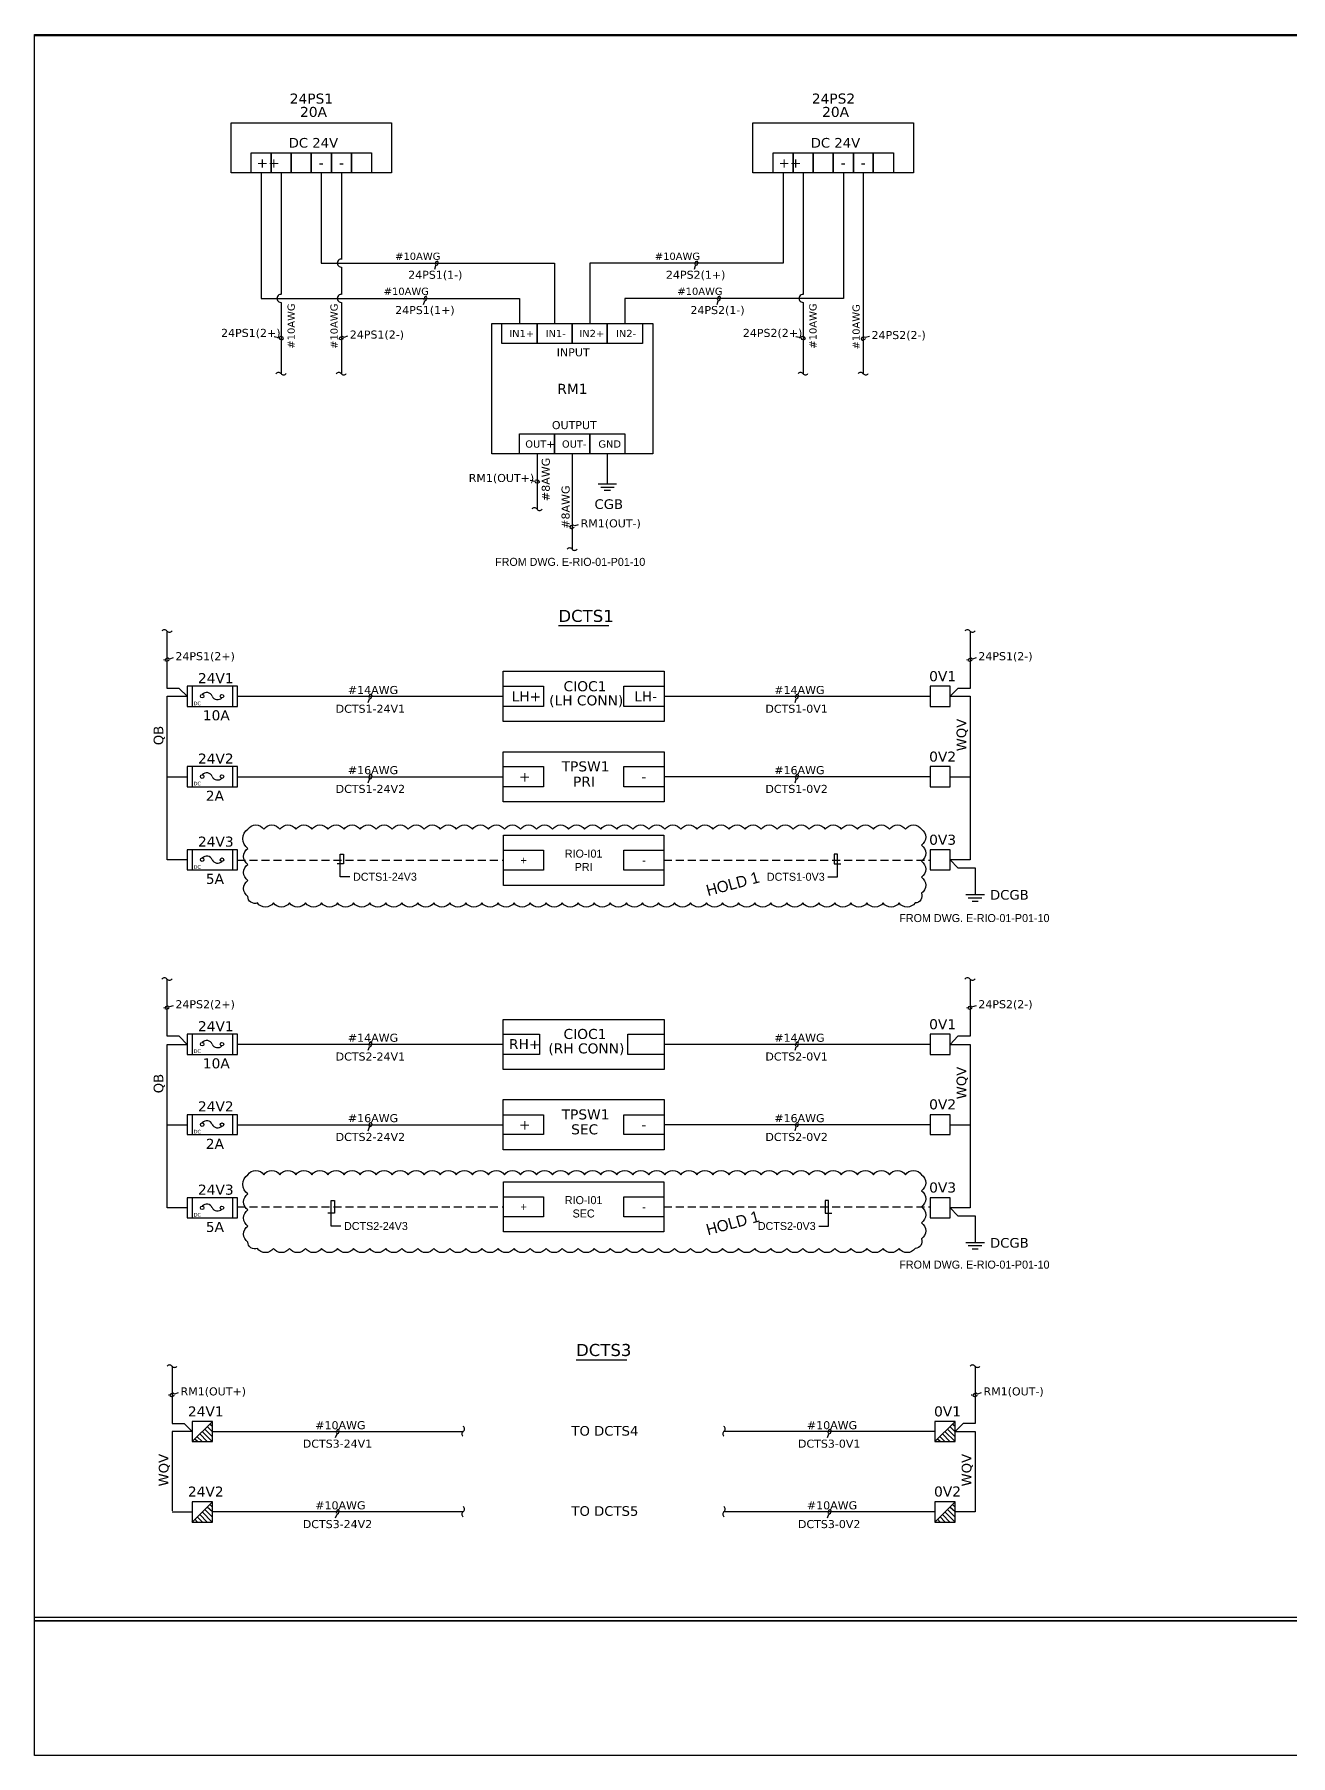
# Model space of a CAD drawing. Extents: x 7512 to 8356, y 0 to 536.
# Drawn here: x 7512 to 7904, y 0 to 536 of the extents above; entities that cross this region are included whole.
import ezdxf
from ezdxf.enums import TextEntityAlignment as Align

# ---------------------------------------------------------------- set-up
doc = ezdxf.new("R2010")
doc.units = 0
doc.header["$LTSCALE"] = 10
doc.header["$MEASUREMENT"] = 0
doc.linetypes.add('G02-1-PRDXXXX-E-MRIO-01-P01-01$0$HIDDEN', pattern=[0.375, 0.25, -0.125])
for name, color, linetype in [('G02-1-PRDXXXX-E-MRIO-01-P01-01$0$ANNOTATION', 7, 'Continuous'), ('G02-1-PRDXXXX-E-MRIO-01-P01-01$0$FWIRE-1', 1, 'G02-1-PRDXXXX-E-MRIO-01-P01-01$0$HIDDEN'), ('G02-1-PRDXXXX-E-MRIO-01-P01-01$0$HOLD', 1, 'Continuous'), ('G02-1-PRDXXXX-E-MRIO-01-P01-01$0$SYMBOL-1', 1, 'Continuous'), ('G02-1-PRDXXXX-E-MRIO-01-P01-01$0$TEXT-2', 2, 'Continuous'), ('G02-1-PRDXXXX-E-MRIO-01-P01-01$0$TITLE', 7, 'Continuous')]:
    doc.layers.add(name, color=color, linetype=linetype)
doc.layers.add('G02-1-PRDXXXX-E-MRIO-01-P01-01$0$View', color=251, linetype='Continuous', plot=False)
doc.styles.add('G02-1-PRDXXXX-E-MRIO-01-P01-01$0$PDF Verdana', font='verdana.ttf')
doc.styles.add('G02-1-PRDXXXX-E-MRIO-01-P01-01$0$Scovan Elec', font='')
doc.styles.get('G02-1-PRDXXXX-E-MRIO-01-P01-01$0$Scovan Elec').set_extended_font_data('Franklin Gothic Medium Cond')

# ---------------------------------------------------------------- blocks, each defined once
blk = doc.blocks.new('G02-1-PRDXXXX-E-MRIO-01-P01-01$0$DV-54809-ZX-510-00')
at = {"layer": 'G02-1-PRDXXXX-E-MRIO-01-P01-01$0$ANNOTATION', "lineweight": 25}
for points in [[(61.3, 508.85), (111.34, 508.85), (111.34, 493.19), (61.3, 493.19)], [(223.96, 508.85), (274, 508.85), (274, 493.19), (223.96, 493.19)], [(67.57, 499.45), (73.75, 499.45), (73.75, 493.19), (67.57, 493.19)], [(73.75, 499.45), (80.01, 499.45), (80.01, 493.19), (73.75, 493.19)], [(80.01, 499.45), (86.28, 499.45), (86.28, 493.19), (80.01, 493.19)], [(86.28, 499.45), (92.55, 499.45), (92.55, 493.19), (86.28, 493.19)], [(92.55, 499.45), (98.81, 499.45), (98.81, 493.19), (92.55, 493.19)], [(98.81, 499.45), (105.08, 499.45), (105.08, 493.19), (98.81, 493.19)], [(230.22, 499.45), (236.49, 499.45), (236.49, 493.19), (230.22, 493.19)], [(236.49, 499.45), (242.75, 499.45), (242.75, 493.19), (236.49, 493.19)], [(242.75, 499.45), (249.02, 499.45), (249.02, 493.19), (242.75, 493.19)], [(249.02, 499.45), (255.29, 499.45), (255.29, 493.19), (249.02, 493.19)], [(255.29, 499.45), (261.47, 499.45), (261.47, 493.19), (255.29, 493.19)], [(261.47, 499.45), (267.73, 499.45), (267.73, 493.19), (261.47, 493.19)], [(142.59, 446.28), (192.71, 446.28), (192.71, 405.64), (142.59, 405.64)], [(145.72, 446.28), (156.73, 446.28), (156.73, 440.01), (145.72, 440.01)], [(156.73, 446.28), (167.65, 446.28), (167.65, 440.01), (156.73, 440.01)], [(167.65, 446.28), (178.57, 446.28), (178.57, 440.01), (167.65, 440.01)], [(178.57, 446.28), (189.58, 446.28), (189.58, 440.01), (178.57, 440.01)], [(151.22, 411.9), (162.15, 411.9), (162.15, 405.64), (151.22, 405.64)], [(162.15, 411.9), (173.15, 411.9), (173.15, 405.64), (162.15, 405.64)], [(173.15, 411.9), (184.08, 411.9), (184.08, 405.64), (173.15, 405.64)], [(47.59, 333.24), (47.59, 326.98), (63.25, 326.98), (63.25, 333.24)], [(146.14, 337.9), (196.27, 337.9), (196.27, 322.23), (146.14, 322.23)], [(146.14, 333.24), (158.68, 333.24), (158.68, 326.98), (146.14, 326.98)], [(183.74, 333.24), (196.27, 333.24), (196.27, 326.98), (183.74, 326.98)], [(279.16, 333.24), (279.16, 326.98), (285.43, 326.98), (285.43, 333.24)], [(146.14, 312.84), (196.27, 312.84), (196.27, 297.26), (146.14, 297.26)], [(47.59, 308.18), (47.59, 301.91), (63.25, 301.91), (63.25, 308.18)], [(146.14, 308.18), (158.68, 308.18), (158.68, 301.91), (146.14, 301.91)], [(183.74, 308.18), (196.27, 308.18), (196.27, 301.91), (183.74, 301.91)], [(279.16, 308.18), (279.16, 301.91), (285.43, 301.91), (285.43, 308.18)], [(47.59, 282.27), (47.59, 276), (63.25, 276), (63.25, 282.27)], [(279.16, 282.27), (279.16, 276), (285.43, 276), (285.43, 282.27)], [(146.14, 229.43), (196.27, 229.43), (196.27, 213.85), (146.14, 213.85)], [(47.59, 224.78), (47.59, 218.51), (63.25, 218.51), (63.25, 224.78)], [(146.14, 224.78), (157.4, 224.78), (157.4, 218.51), (146.14, 218.51)], [(185.01, 224.78), (196.27, 224.78), (196.27, 218.51), (185.01, 218.51)], [(279.16, 224.78), (279.16, 218.51), (285.43, 218.51), (285.43, 224.78)], [(146.14, 204.46), (196.27, 204.46), (196.27, 188.79), (146.14, 188.79)], [(47.59, 199.71), (47.59, 193.53), (63.25, 193.53), (63.25, 199.71)], [(146.14, 199.71), (158.68, 199.71), (158.68, 193.53), (146.14, 193.53)], [(183.74, 199.71), (196.27, 199.71), (196.27, 193.53), (183.74, 193.53)], [(279.16, 199.71), (279.16, 193.53), (285.43, 193.53), (285.43, 199.71)], [(47.59, 173.81), (47.59, 167.54), (63.25, 167.54), (63.25, 173.81)], [(279.16, 173.81), (279.16, 167.54), (285.43, 167.54), (285.43, 173.81)], [(49.19, 104.12), (49.19, 97.85), (55.46, 97.85), (55.46, 104.12)], [(280.69, 104.12), (280.69, 97.85), (286.95, 97.85), (286.95, 104.12)], [(49.19, 79.06), (49.19, 72.79), (55.46, 72.79), (55.46, 79.06)], [(280.69, 79.06), (280.69, 72.79), (286.95, 72.79), (286.95, 79.06)]]:
    blk.add_lwpolyline(points, close=True, dxfattribs=at)
for points in [[(70.7, 493.19), (70.7, 454.07), (151.22, 454.07), (151.22, 446.28)], [(76.88, 493.19), (76.88, 455.34)], [(89.41, 493.19), (89.41, 465.08), (161.38, 465.08), (162.15, 465.08), (162.15, 446.28)], [(95.68, 493.19), (95.68, 466.26)], [(233.36, 493.19), (233.36, 465.08), (173.15, 465.08), (173.15, 446.28)], [(252.15, 493.19), (252.15, 454.07), (184.08, 454.07), (184.08, 446.28)], [(239.62, 493.19), (239.62, 455.34)], [(258.33, 493.19), (258.33, 430.61)], [(95.68, 463.81), (95.68, 455.34)], [(124.81, 463.21), (125.14, 464.31), (125.65, 464.57), (125.91, 465.33), (125.65, 465.75), (125.14, 465.5), (124.89, 464.82), (125.06, 464.57)], [(205.75, 463.21), (206.09, 464.31), (206.6, 464.57), (206.85, 465.33), (206.6, 465.75), (206.09, 465.5), (205.84, 464.82), (206.01, 464.57)], [(76.88, 452.88), (76.88, 430.61)], [(95.68, 452.88), (95.68, 430.61)], [(121.25, 452.21), (121.67, 453.39), (122.1, 453.65), (122.35, 454.32), (122.1, 454.83), (121.67, 454.58), (121.42, 453.81), (121.5, 453.65)], [(212.78, 452.21), (213.12, 453.39), (213.63, 453.65), (213.88, 454.32), (213.63, 454.83), (213.12, 454.58), (212.86, 453.81), (213.03, 453.65)], [(239.62, 452.88), (239.62, 430.61)], [(74.68, 442.21), (76.12, 441.88), (76.46, 441.45), (77.22, 441.28), (77.64, 441.62), (77.39, 442.05), (76.63, 442.21), (76.37, 442.05)], [(97.54, 442.38), (96.44, 441.96), (95.93, 442.21), (95.17, 441.96), (94.92, 441.54), (95.43, 441.28), (96.19, 441.54), (96.27, 441.71)], [(237.34, 442.21), (238.86, 441.88), (239.11, 441.45), (239.88, 441.28), (240.38, 441.62), (240.04, 442.05), (239.28, 442.21), (239.03, 442.05)], [(260.28, 442.21), (259.1, 441.88), (258.59, 442.05), (257.91, 441.88), (257.66, 441.37), (258.16, 441.11), (258.84, 441.37), (259.01, 441.62)], [(156.73, 405.64), (156.73, 388.36)], [(167.65, 405.64), (167.65, 375.92)], [(178.57, 405.64), (178.57, 396.24)], [(154.53, 397.51), (155.97, 397.17), (156.22, 396.75), (156.98, 396.58), (157.49, 396.83), (157.15, 397.34), (156.39, 397.51), (156.13, 397.34)], [(181.45, 396.24), (175.69, 396.24)], [(180.69, 395.22), (176.54, 395.22)], [(179.59, 394.21), (177.64, 394.21)], [(169.51, 383.54), (168.41, 383.2), (167.9, 383.45), (167.14, 383.2), (166.89, 382.69), (167.4, 382.44), (168.16, 382.69), (168.24, 382.94)], [(47.59, 279.14), (41.4, 279.14), (41.4, 330.11), (47.59, 330.11), (45.13, 332.56), (41.4, 332.56), (41.4, 350.43)], [(163.33, 352.12), (179.08, 352.12)], [(291.69, 350.43), (291.69, 332.56), (287.88, 332.56), (285.43, 330.11), (291.69, 330.11), (291.69, 279.14), (285.43, 279.14), (287.88, 276.6), (293.22, 276.6), (293.22, 268.21)], [(43.27, 342.13), (42.08, 341.71), (41.57, 341.96), (40.9, 341.71), (40.64, 341.29), (41.15, 341.03), (41.83, 341.29), (42, 341.46)], [(293.56, 342.13), (292.37, 341.71), (291.86, 341.96), (291.19, 341.71), (290.93, 341.29), (291.44, 341.03), (292.12, 341.29), (292.29, 341.46)], [(49.19, 333.24), (49.19, 326.98)], [(61.73, 333.24), (61.73, 326.98)], [(63.25, 330.11), (146.14, 330.11)], [(104.06, 328.16), (104.49, 329.35), (104.99, 329.6), (105.25, 330.28), (104.99, 330.79), (104.49, 330.53), (104.23, 329.86), (104.32, 329.6)], [(196.27, 330.11), (279.16, 330.11)], [(237.08, 328.16), (237.42, 329.35), (237.93, 329.6), (238.18, 330.28), (237.93, 330.79), (237.42, 330.53), (237.17, 329.86), (237.34, 329.6)], [(49.19, 308.18), (49.19, 301.91)], [(61.73, 308.18), (61.73, 301.91)], [(104.06, 303.18), (104.49, 304.28), (104.99, 304.54), (105.25, 305.3), (104.99, 305.81), (104.49, 305.55), (104.23, 304.79), (104.32, 304.54)], [(237.08, 303.18), (237.42, 304.28), (237.93, 304.54), (238.18, 305.3), (237.93, 305.81), (237.42, 305.55), (237.17, 304.79), (237.34, 304.54)], [(41.4, 305.05), (47.59, 305.05)], [(63.25, 305.05), (146.14, 305.05)], [(279.16, 305.05), (196.27, 305.05)], [(285.43, 305.05), (291.69, 305.05)], [(49.19, 282.27), (49.19, 276)], [(61.73, 282.27), (61.73, 276)], [(296.1, 268.21), (290.34, 268.21)], [(295.34, 267.2), (291.1, 267.2)], [(294.15, 266.18), (292.29, 266.18)], [(47.59, 170.67), (41.4, 170.67), (41.4, 221.64), (47.59, 221.64), (45.13, 224.18), (41.4, 224.18), (41.4, 241.97)], [(291.69, 241.97), (291.69, 224.18), (287.88, 224.18), (285.43, 221.64), (291.69, 221.64), (291.69, 170.67), (285.43, 170.67), (287.88, 168.22), (293.22, 168.22), (293.22, 159.75)], [(43.27, 233.67), (42.08, 233.33), (41.57, 233.58), (40.9, 233.33), (40.64, 232.82), (41.15, 232.57), (41.83, 232.82), (42, 233.08)], [(293.56, 233.67), (292.37, 233.33), (291.86, 233.58), (291.19, 233.33), (290.93, 232.82), (291.44, 232.57), (292.12, 232.82), (292.29, 233.08)], [(49.19, 224.78), (49.19, 218.51)], [(61.73, 224.78), (61.73, 218.51)], [(146.14, 221.64), (63.25, 221.64)], [(104.06, 219.78), (104.49, 220.88), (104.99, 221.14), (105.25, 221.9), (104.99, 222.41), (104.49, 222.15), (104.23, 221.39), (104.32, 221.14)], [(279.16, 221.64), (196.27, 221.64)], [(237.08, 219.78), (237.42, 220.88), (237.93, 221.14), (238.18, 221.9), (237.93, 222.41), (237.42, 222.15), (237.17, 221.39), (237.34, 221.14)], [(49.19, 199.71), (49.19, 193.53)], [(61.73, 199.71), (61.73, 193.53)], [(41.4, 196.58), (47.59, 196.58)], [(63.25, 196.58), (146.14, 196.58)], [(104.06, 194.72), (104.49, 195.9), (104.99, 196.16), (105.25, 196.84), (104.99, 197.34), (104.49, 197.09), (104.23, 196.41), (104.32, 196.16)], [(279.16, 196.58), (196.27, 196.58)], [(237.08, 194.72), (237.42, 195.9), (237.93, 196.16), (238.18, 196.84), (237.93, 197.34), (237.42, 197.09), (237.17, 196.41), (237.34, 196.16)], [(285.43, 196.58), (291.69, 196.58)], [(49.19, 173.81), (49.19, 167.54)], [(61.73, 173.81), (61.73, 167.54)], [(296.1, 159.75), (290.34, 159.75)], [(295.34, 158.82), (291.1, 158.82)], [(294.15, 157.8), (292.29, 157.8)], [(42.93, 121.31), (42.93, 103.53), (46.65, 103.53), (49.19, 100.99), (42.93, 100.99), (42.93, 76.26)], [(168.84, 123.34), (184.67, 123.34)], [(293.22, 121.31), (293.22, 103.53), (289.49, 103.53), (286.95, 100.99), (293.22, 100.99), (293.22, 75.92), (286.95, 75.92), (285.34, 77.45)], [(44.79, 113.01), (43.69, 112.67), (43.18, 112.93), (42.42, 112.67), (42.17, 112.16), (42.67, 111.91), (43.44, 112.16), (43.52, 112.42)], [(295.08, 113.01), (293.98, 112.67), (293.47, 112.93), (292.71, 112.67), (292.46, 112.16), (292.96, 111.91), (293.73, 112.16), (293.81, 112.42)], [(55.46, 104.12), (49.19, 97.85)], [(55.46, 100.9), (53.85, 102.51)], [(55.46, 102.51), (54.61, 103.27)], [(55.46, 104.04), (55.38, 104.04)], [(280.77, 97.85), (280.69, 97.85), (286.95, 104.12)], [(286.95, 100.9), (285.34, 102.51)], [(286.95, 102.51), (286.11, 103.27)], [(286.95, 104.04), (286.95, 104.04)], [(49.19, 97.85), (49.19, 97.85)], [(50.8, 97.85), (49.96, 98.62)], [(52.24, 97.85), (50.72, 99.38)], [(53.85, 97.85), (51.57, 100.23)], [(55.38, 97.85), (52.33, 100.99)], [(55.46, 99.38), (53.09, 101.75)], [(55.46, 100.99), (133.7, 100.99)], [(93.9, 99.12), (94.32, 100.23), (94.83, 100.48), (95, 101.24), (94.83, 101.75), (94.32, 101.5), (94.07, 100.73), (94.16, 100.48)], [(280.69, 100.99), (214.98, 100.99)], [(247.24, 99.12), (247.58, 100.23), (248.09, 100.48), (248.34, 101.24), (248.09, 101.75), (247.58, 101.5), (247.33, 100.73), (247.5, 100.48)], [(282.3, 97.85), (281.53, 98.62)], [(283.82, 97.85), (282.3, 99.38)], [(285.34, 97.85), (283.06, 100.23)], [(286.95, 97.85), (283.82, 100.99)], [(286.95, 99.38), (284.58, 101.75)], [(42.93, 75.92), (49.19, 75.92)], [(55.46, 79.06), (49.19, 72.79), (49.19, 72.88)], [(53.85, 72.79), (51.57, 75.16)], [(55.38, 72.79), (52.33, 75.92)], [(55.46, 74.32), (53.09, 76.69)], [(133.7, 75.92), (55.46, 75.92), (53.85, 77.45)], [(55.46, 77.45), (54.61, 78.3)], [(55.46, 78.97), (55.38, 79.06)], [(93.9, 74.06), (94.32, 75.25), (94.83, 75.5), (95, 76.18), (94.83, 76.69), (94.32, 76.43), (94.07, 75.67), (94.16, 75.5)], [(280.69, 75.92), (214.98, 75.92)], [(247.24, 74.06), (247.58, 75.25), (248.09, 75.5), (248.34, 76.18), (248.09, 76.69), (247.58, 76.43), (247.33, 75.67), (247.5, 75.5)], [(286.95, 78.97), (286.95, 79.06), (280.69, 72.79)], [(285.34, 72.79), (283.06, 75.16)], [(286.95, 72.79), (283.82, 75.92)], [(286.95, 74.32), (284.58, 76.69)], [(286.95, 77.45), (286.11, 78.3)], [(50.8, 72.79), (49.96, 73.64)], [(52.24, 72.88), (50.72, 74.4)], [(280.77, 72.79), (280.69, 72.88)], [(282.3, 72.79), (281.53, 73.64)], [(283.82, 72.88), (282.3, 74.4)]]:
    blk.add_lwpolyline(points, dxfattribs=at)
for centre in [(52.29, 330.15), (58.47, 330.15), (52.29, 305.09), (58.47, 305.09), (52.29, 279.18), (58.47, 279.18), (52.29, 221.69), (58.47, 221.69), (52.29, 196.62), (58.47, 196.62), (52.29, 170.71), (58.47, 170.71)]:
    blk.add_circle(centre, 0.55, dxfattribs=at)
for centre, radius, start, end in [((95.64, 465.12), 1.23, 89.999, 270.001), ((76.84, 454.11), 1.23, 89.999, 270.001), ((95.64, 454.11), 1.23, 89.999, 270.001), ((239.58, 454.11), 1.23, 89.9993, 270.0007), ((76.08, 430.06), 0.975, 36.9194, 143.0807), ((77.69, 431.25), 0.975, 216.9198, 323.0802), ((94.87, 430.06), 0.973, 36.8607, 143.0807), ((96.4, 431.25), 0.975, 216.9193, 323.0806), ((238.82, 430.06), 0.973, 36.8598, 143.0809), ((240.34, 431.25), 0.975, 216.9205, 323.0802), ((257.53, 430.06), 0.975, 36.9205, 143.0802), ((259.14, 431.25), 0.975, 216.9191, 323.1402), ((155.84, 387.9), 0.971, 36.8022, 143.1385), ((157.45, 389), 0.975, 216.9217, 323.1371), ((166.85, 375.37), 0.973, 36.8598, 143.0809), ((168.37, 376.55), 0.975, 216.9205, 323.0802), ((40.51, 349.88), 0.975, 36.9195, 143.105), ((42.12, 351.06), 0.972, 216.8315, 323.1685), ((290.81, 349.88), 0.974, 36.8636, 143.0759), ((292.41, 351.07), 0.973, 216.8608, 323.1364), ((53.72, 329.47), 1.82, 21.4782, 139.5855), ((57.11, 331.08), 1.99, 208.4428, 312.6395), ((53.72, 304.41), 1.82, 21.5149, 139.5849), ((57.11, 306.02), 1.99, 208.4167, 312.638), ((53.72, 278.5), 1.82, 21.5154, 139.5855), ((57.11, 280.11), 1.99, 208.4154, 312.637), ((40.52, 241.42), 0.973, 36.8576, 143.1669), ((42.12, 242.6), 0.972, 216.83, 323.17), ((290.81, 241.42), 0.971, 36.8017, 143.1378), ((292.41, 242.6), 0.973, 216.8593, 323.1378), ((53.72, 221.01), 1.82, 21.5152, 139.5863), ((57.11, 222.62), 1.99, 208.4157, 312.638), ((53.72, 196.03), 1.82, 21.5152, 139.5863), ((57.11, 197.64), 1.99, 208.4157, 312.638), ((53.72, 170.04), 1.82, 21.5152, 139.5852), ((57.11, 171.73), 1.99, 208.4157, 312.6888), ((42.12, 120.76), 0.972, 36.83, 143.17), ((43.65, 121.94), 0.972, 216.8302, 323.164), ((292.41, 120.76), 0.973, 36.8622, 143.1407), ((293.94, 121.94), 0.973, 216.8622, 323.1407), ((133.06, 101.79), 0.975, 306.9202, 53.0799), ((214.35, 101.79), 0.975, 306.9209, 53.0792), ((134.16, 100.27), 0.973, 126.8618, 233.1383), ((215.53, 100.27), 0.975, 126.9209, 233.0792), ((134.16, 75.2), 0.973, 126.8622, 233.1378), ((133.06, 76.81), 0.975, 306.9202, 53.0799), ((215.53, 75.2), 0.975, 126.9213, 233.0787), ((214.35, 76.81), 0.975, 306.9209, 53.0792)]:
    blk.add_arc(centre, radius, start, end, dxfattribs=at)
at = {"layer": 'G02-1-PRDXXXX-E-MRIO-01-P01-01$0$ANNOTATION', "attachment_point": 4, "style": 'G02-1-PRDXXXX-E-MRIO-01-P01-01$0$PDF Verdana'}
for s, insert, char_height in [('24PS1', (79.59, 516.35), 3.128), ('24PS2', (242.32, 516.35), 3.128), ('20A', (82.8, 512.2), 3.128), ('20A', (245.53, 512.2), 3.128), ('DC 24V', (79.25, 502.57), 3.003), ('DC 24V', (241.98, 502.57), 3.003), ('++', (69.26, 496.37), 3.128), ('-', (88.65, 496.37), 3.13), ('-', (94.91, 496.37), 3.13), ('++', (231.9, 496.37), 3.128), ('-', (251.29, 496.37), 3.13), ('-', (257.56, 496.37), 3.13), ('#10AWG', (112.44, 467.22), 2.252), ('#10AWG', (193.38, 467.22), 2.252), ('24PS1(1-)', (116.5, 461.25), 2.503), ('24PS2(1+)', (196.85, 461.25), 2.503), ('#10AWG', (108.88, 456.3), 2.252), ('#10AWG', (200.41, 456.3), 2.252), ('24PS1(1+)', (112.44, 450.25), 2.503), ('24PS2(1-)', (204.47, 450.25), 2.503), ('24PS1(2+)', (58.17, 443.13), 2.503), ('24PS1(2-)', (98.3, 442.62), 2.503), ('IN1+', (148, 443.17), 2.252), ('IN1-', (159.34, 443.17), 2.252), ('IN2+', (169.84, 443.17), 2.252), ('IN2-', (181.27, 443.17), 2.252), ('24PS2(2+)', (220.81, 443.13), 2.503), ('24PS2(2-)', (260.94, 442.46), 2.503), ('INPUT', (162.81, 437.29), 2.503), ('RM1', (162.98, 425.93), 3.128), ('OUTPUT', (161.29, 414.6), 2.503), ('OUT+', (152.99, 408.71), 2.252), ('OUT-', (164.42, 408.71), 2.252), ('GND', (175.77, 408.71), 2.252), ('RM1(OUT+)', (135.38, 397.92), 2.503), ('CGB', (174.58, 389.97), 3.003), ('RM1(OUT-)', (170.26, 383.78), 2.503), ('DCTS1', (163.32, 355.13), 3.754), ('24PS1(2+)', (43.94, 342.38), 2.503), ('24PS1(2-)', (294.22, 342.38), 2.503), ('0V1', (278.89, 336.35), 3.128), ('24V1', (50.97, 335.76), 3.128), ('#14AWG', (97.71, 332.05), 2.503), ('CIOC1', (164.93, 333.22), 3.128), ('#14AWG', (230.63, 332.05), 2.503), ('DC', (49.61, 327.87), 1.126), ('DCTS1-24V1', (93.9, 326.21), 2.503), ('LH+', (148.76, 330.09), 3.128), ('(LH CONN)', (160.44, 328.56), 3.128), ('LH-', (186.94, 330.09), 3.128), ('DCTS1-0V1', (227.84, 326.21), 2.503), ('10A', (52.49, 324.16), 3.128), ('24V2', (50.97, 310.7), 3.128), ('0V2', (278.89, 311.29), 3.128), ('#16AWG', (97.71, 307.07), 2.503), ('+', (151.05, 305.11), 3.13), ('TPSW1', (164.34, 308.24), 3.128), ('#16AWG', (230.63, 307.07), 2.503), ('DC', (49.61, 302.9), 1.126), ('2A', (53.42, 299.1), 3.128), ('DCTS1-24V2', (93.9, 301.23), 2.503), ('PRI', (167.89, 303.5), 3.128), ('-', (189.15, 305.11), 3.13), ('DCTS1-0V2', (227.84, 301.23), 2.503), ('24V3', (50.97, 284.79), 3.128), ('0V3', (278.89, 285.38), 3.128), ('DC', (49.61, 276.9), 1.126), ('5A', (53.42, 273.19), 3.128), ('DCGB', (297.86, 268.21), 3.003), ('24PS2(2+)', (43.94, 233.92), 2.503), ('24PS2(2-)', (294.22, 233.92), 2.503), ('24V1', (50.97, 227.3), 3.128), ('CIOC1', (164.93, 224.85), 3.128), ('0V1', (278.89, 227.89), 3.128), ('DC', (49.61, 219.5), 1.126), ('#14AWG', (97.71, 223.68), 2.503), ('RH+', (147.91, 221.71), 3.128), ('(RH CONN)', (160.19, 220.1), 3.128), ('#14AWG', (230.63, 223.68), 2.503), ('10A', (52.49, 215.7), 3.128), ('DCTS2-24V1', (93.9, 217.83), 2.503), ('DCTS2-0V1', (227.84, 217.83), 2.503), ('24V2', (50.97, 202.32), 3.128), ('0V2', (278.89, 202.92), 3.128), ('#16AWG', (97.71, 198.62), 2.503), ('TPSW1', (164.34, 199.78), 3.128), ('#16AWG', (230.63, 198.62), 2.503), ('DC', (49.61, 194.44), 1.126), ('DCTS2-24V2', (93.9, 192.77), 2.503), ('+', (151.05, 196.65), 3.13), ('SEC', (167.3, 195.13), 3.128), ('-', (189.15, 196.65), 3.13), ('DCTS2-0V2', (227.84, 192.77), 2.503), ('2A', (53.42, 190.64), 3.128), ('24V3', (50.97, 176.33), 3.128), ('0V3', (278.89, 177.01), 3.128), ('DC', (49.61, 168.53), 1.126), ('5A', (53.42, 164.73), 3.128), ('DCGB', (297.86, 159.76), 3.003), ('DCTS3', (168.83, 126.36), 3.754), ('RM1(OUT+)', (45.55, 113.27), 2.503), ('RM1(OUT-)', (295.83, 113.27), 2.503), ('24V1', (47.84, 107.24), 3.128), ('0V1', (280.42, 107.24), 3.128), ('#10AWG', (87.55, 102.94), 2.503), ('TO DCTS4', (167.39, 101.17), 3.003), ('#10AWG', (240.79, 102.94), 2.503), ('DCTS3-24V1', (83.65, 97.18), 2.503), ('DCTS3-0V1', (238, 97.18), 2.503), ('24V2', (47.84, 82.27), 3.128), ('0V2', (280.42, 82.27), 3.128), ('#10AWG', (87.55, 77.97), 2.503), ('TO DCTS5', (167.39, 76.19), 3.003), ('#10AWG', (240.79, 77.97), 2.503), ('DCTS3-24V2', (83.65, 72.12), 2.503), ('DCTS3-0V2', (238, 72.12), 2.503)]:
    blk.add_mtext(s, dxfattribs=dict(at, insert=insert, char_height=char_height))
at = {"layer": 'G02-1-PRDXXXX-E-MRIO-01-P01-01$0$ANNOTATION', "attachment_point": 4, "rotation": 90, "style": 'G02-1-PRDXXXX-E-MRIO-01-P01-01$0$PDF Verdana'}
for s, insert, char_height in [('#10AWG', (80.04, 438.46), 2.252), ('#10AWG', (93.42, 438.38), 2.252), ('#10AWG', (242.68, 438.46), 2.252), ('#10AWG', (256.14, 438.21), 2.252), ('#8AWG', (159.41, 390.96), 2.503), ('#8AWG', (165.59, 382.33), 2.503), ('.', (39.35, 340.92), 2.5), ('.', (289.63, 340.92), 2.5), ('WQV', (289.2, 312.98), 3.003), ('QB', (38.93, 314.85), 3.003), ('.', (39.35, 232.47), 2.5), ('.', (289.63, 232.47), 2.5), ('WQV', (289.2, 204.53), 3.003), ('QB', (38.93, 206.39), 3.003), ('.', (40.88, 111.82), 2.5), ('.', (291.15, 111.82), 2.5), ('WQV', (40.54, 83.88), 3.003), ('WQV', (290.81, 83.88), 3.003)]:
    blk.add_mtext(s, dxfattribs=dict(at, insert=insert, char_height=char_height))

msp = doc.modelspace()

# ---------------------------------------------------------------- linework, layer by layer
at = {"layer": 'G02-1-PRDXXXX-E-MRIO-01-P01-01$0$FWIRE-1'}
for points in [[(7575.25, 279), (7658.19, 279)], [(7708.19, 279), (7791.16, 279)], [(7575.25, 171), (7658.19, 171)], [(7708.19, 171), (7791.16, 171)]]:
    msp.add_lwpolyline(points, dxfattribs=at)
at = {"layer": 'G02-1-PRDXXXX-E-MRIO-01-P01-01$0$HOLD'}
for points in [[(7578.51, 288.72, -0.520567), (7583.51, 288.72, -0.520567), (7588.51, 288.72, -0.520567), (7593.51, 288.72, -0.520567), (7598.51, 288.72, -0.520567), (7603.51, 288.72, -0.520567), (7608.51, 288.72, -0.520567), (7613.51, 288.72, -0.520567), (7618.51, 288.72, -0.520567), (7623.51, 288.72, -0.520567), (7628.51, 288.72, -0.520567), (7633.51, 288.72, -0.520567), (7638.51, 288.72, -0.520567), (7643.51, 288.72, -0.520567), (7648.51, 288.72, -0.520567), (7653.51, 288.72, -0.520567), (7658.51, 288.72, -0.520567), (7663.51, 288.72, -0.520567), (7668.51, 288.72, -0.520567), (7673.51, 288.72, -0.520567), (7678.51, 288.72, -0.520567), (7683.51, 288.72, -0.520567), (7688.51, 288.72, -0.520567), (7693.51, 288.72, -0.520567), (7698.51, 288.72, -0.520567), (7703.51, 288.72, -0.520567), (7708.51, 288.72, -0.520567), (7713.51, 288.72, -0.520567), (7718.51, 288.72, -0.520567), (7723.51, 288.72, -0.520567), (7728.51, 288.72, -0.520567), (7733.51, 288.72, -0.520567), (7738.51, 288.72, -0.520567), (7743.51, 288.72, -0.520567), (7748.51, 288.72, -0.520567), (7753.51, 288.72, -0.520567), (7758.51, 288.72, -0.520567), (7763.51, 288.72, -0.520567), (7768.51, 288.72, -0.520567), (7773.51, 288.72, -0.520567), (7778.51, 288.72, -0.520567), (7783.51, 288.72, -0.520567), (7788.51, 288.72, -0.520567), (7788.51, 283.72, -0.520567), (7788.51, 278.72, -0.520567), (7788.51, 273.72, -0.520567), (7788.51, 268.72, -0.520567), (7786.51, 265.72, -0.520567), (7781.51, 265.72, -0.520567), (7776.51, 265.72, -0.520567), (7771.51, 265.72, -0.520567), (7766.51, 265.72, -0.520567), (7761.51, 265.72, -0.520567), (7756.51, 265.72, -0.520567), (7751.51, 265.72, -0.520567), (7746.51, 265.72, -0.520567), (7741.51, 265.72, -0.520567), (7736.51, 265.72, -0.520567), (7731.51, 265.72, -0.520567), (7726.51, 265.72, -0.520567), (7721.51, 265.72, -0.520567), (7716.51, 265.72, -0.520567), (7711.51, 265.72, -0.520567), (7706.51, 265.72, -0.520567), (7701.51, 265.72, -0.520567), (7696.51, 265.72, -0.520567), (7691.51, 265.72, -0.520567), (7686.51, 265.72, -0.520567), (7681.51, 265.72, -0.520567), (7676.51, 265.72, -0.520567), (7671.51, 265.72, -0.520567), (7666.51, 265.72, -0.520567), (7661.51, 265.72, -0.520567), (7656.51, 265.72, -0.520567), (7651.51, 265.72, -0.520567), (7646.51, 265.72, -0.520567), (7641.51, 265.72, -0.520567), (7636.51, 265.72, -0.520567), (7631.51, 265.72, -0.520567), (7626.51, 265.72, -0.520567), (7621.51, 265.72, -0.520567), (7616.51, 265.72, -0.520567), (7611.51, 265.72, -0.520567), (7606.51, 265.72, -0.520567), (7601.51, 265.72, -0.520567), (7596.51, 265.72, -0.520567), (7591.51, 265.72, -0.520567), (7586.51, 265.72, -0.520567), (7581.51, 265.72, -0.520567), (7578.51, 267.72, -0.520567), (7578.51, 272.72, -0.520567), (7578.51, 277.72, -0.520567), (7578.51, 282.72, -0.520567)], [(7578.51, 181.03, -0.520567), (7583.51, 181.03, -0.520567), (7588.51, 181.03, -0.520567), (7593.51, 181.03, -0.520567), (7598.51, 181.03, -0.520567), (7603.51, 181.03, -0.520567), (7608.51, 181.03, -0.520567), (7613.51, 181.03, -0.520567), (7618.51, 181.03, -0.520567), (7623.51, 181.03, -0.520567), (7628.51, 181.03, -0.520567), (7633.51, 181.03, -0.520567), (7638.51, 181.03, -0.520567), (7643.51, 181.03, -0.520567), (7648.51, 181.03, -0.520567), (7653.51, 181.03, -0.520567), (7658.51, 181.03, -0.520567), (7663.51, 181.03, -0.520567), (7668.51, 181.03, -0.520567), (7673.51, 181.03, -0.520567), (7678.51, 181.03, -0.520567), (7683.51, 181.03, -0.520567), (7688.51, 181.03, -0.520567), (7693.51, 181.03, -0.520567), (7698.51, 181.03, -0.520567), (7703.51, 181.03, -0.520567), (7708.51, 181.03, -0.520567), (7713.51, 181.03, -0.520567), (7718.51, 181.03, -0.520567), (7723.51, 181.03, -0.520567), (7728.51, 181.03, -0.520567), (7733.51, 181.03, -0.520567), (7738.51, 181.03, -0.520567), (7743.51, 181.03, -0.520567), (7748.51, 181.03, -0.520567), (7753.51, 181.03, -0.520567), (7758.51, 181.03, -0.520567), (7763.51, 181.03, -0.520567), (7768.51, 181.03, -0.520567), (7773.51, 181.03, -0.520567), (7778.51, 181.03, -0.520567), (7783.51, 181.03, -0.520567), (7788.51, 181.03, -0.520567), (7788.51, 176.03, -0.520567), (7788.51, 171.03, -0.520567), (7788.51, 166.03, -0.520567), (7788.51, 161.03, -0.520567), (7786.51, 158.03, -0.520567), (7781.51, 158.03, -0.520567), (7776.51, 158.03, -0.520567), (7771.51, 158.03, -0.520567), (7766.51, 158.03, -0.520567), (7761.51, 158.03, -0.520567), (7756.51, 158.03, -0.520567), (7751.51, 158.03, -0.520567), (7746.51, 158.03, -0.520567), (7741.51, 158.03, -0.520567), (7736.51, 158.03, -0.520567), (7731.51, 158.03, -0.520567), (7726.51, 158.03, -0.520567), (7721.51, 158.03, -0.520567), (7716.51, 158.03, -0.520567), (7711.51, 158.03, -0.520567), (7706.51, 158.03, -0.520567), (7701.51, 158.03, -0.520567), (7696.51, 158.03, -0.520567), (7691.51, 158.03, -0.520567), (7686.51, 158.03, -0.520567), (7681.51, 158.03, -0.520567), (7676.51, 158.03, -0.520567), (7671.51, 158.03, -0.520567), (7666.51, 158.03, -0.520567), (7661.51, 158.03, -0.520567), (7656.51, 158.03, -0.520567), (7651.51, 158.03, -0.520567), (7646.51, 158.03, -0.520567), (7641.51, 158.03, -0.520567), (7636.51, 158.03, -0.520567), (7631.51, 158.03, -0.520567), (7626.51, 158.03, -0.520567), (7621.51, 158.03, -0.520567), (7616.51, 158.03, -0.520567), (7611.51, 158.03, -0.520567), (7606.51, 158.03, -0.520567), (7601.51, 158.03, -0.520567), (7596.51, 158.03, -0.520567), (7591.51, 158.03, -0.520567), (7586.51, 158.03, -0.520567), (7581.51, 158.03, -0.520567), (7578.51, 160.03, -0.520567), (7578.51, 165.03, -0.520567), (7578.51, 170.03, -0.520567), (7578.51, 175.03, -0.520567)]]:
    msp.add_lwpolyline(points, format="xyb", close=True, dxfattribs=at)
at = {"layer": 'G02-1-PRDXXXX-E-MRIO-01-P01-01$0$SYMBOL-1'}
for points in [[(7658.19, 286.81), (7708.19, 286.81), (7708.19, 271.19), (7658.19, 271.19)], [(7658.19, 282.12), (7670.69, 282.12), (7670.69, 275.88), (7658.19, 275.88)], [(7695.69, 282.12), (7708.19, 282.12), (7708.19, 275.88), (7695.69, 275.88)], [(7658.19, 178.81), (7708.19, 178.81), (7708.19, 163.19), (7658.19, 163.19)], [(7658.19, 174.12), (7670.69, 174.12), (7670.69, 167.88), (7658.19, 167.88)], [(7695.69, 174.12), (7708.19, 174.12), (7708.19, 167.88), (7695.69, 167.88)]]:
    msp.add_lwpolyline(points, close=True, dxfattribs=at)
at = {"layer": 'G02-1-PRDXXXX-E-MRIO-01-P01-01$0$TEXT-2'}
for points in [[(7610.33, 273.87), (7607.33, 273.87), (7607.33, 280.87), (7608.33, 280.87), (7608.33, 277.87), (7606.33, 277.87)], [(7759.33, 273.87), (7762.33, 273.87), (7762.33, 280.87), (7761.33, 280.87), (7761.33, 277.87), (7763.33, 277.87)], [(7607.51, 165.03), (7604.51, 165.03), (7604.51, 173.03), (7605.51, 173.03), (7605.51, 169.03), (7603.51, 169.03)], [(7756.51, 165.03), (7759.51, 165.03), (7759.51, 173.03), (7758.51, 173.03), (7758.51, 169.03), (7760.51, 169.03)]]:
    msp.add_lwpolyline(points, dxfattribs=at)
at = {"layer": 'G02-1-PRDXXXX-E-MRIO-01-P01-01$0$TITLE'}
for points in [[(7512, 536.37), (8355.77, 536.37), (8355.77, 42.04), (7512, 42.04)], [(7512, 42.04), (8355.77, 42.04), (8355.77, 0), (7512, 0)]]:
    msp.add_lwpolyline(points, close=True, dxfattribs=at)
at = {"layer": 'G02-1-PRDXXXX-E-MRIO-01-P01-01$0$View'}
msp.add_lwpolyline([(7512, 536), (8355, 536), (8355, 43), (7512, 43)], close=True, dxfattribs=at)

# ---------------------------------------------------------------- block references
msp.add_blockref('G02-1-PRDXXXX-E-MRIO-01-P01-01$0$DV-54809-ZX-510-00', (7512, 0))

# ---------------------------------------------------------------- texts
at = {"layer": 'G02-1-PRDXXXX-E-MRIO-01-P01-01$0$HOLD', "char_height": 3.5, "attachment_point": 4, "rotation": 15, "style": 'G02-1-PRDXXXX-E-MRIO-01-P01-01$0$Scovan Elec'}
for insert in [(7721.51, 269.47), (7721.51, 163.78)]:
    msp.add_mtext('HOLD 1', dxfattribs=dict(at, insert=insert))
at = {"layer": 'G02-1-PRDXXXX-E-MRIO-01-P01-01$0$TEXT-2', "style": 'G02-1-PRDXXXX-E-MRIO-01-P01-01$0$Scovan Elec'}
for p in [(7679, 372), (7805, 261), (7805, 153)]:
    msp.add_text('FROM DWG. E-RIO-01-P01-10', height=2.5, dxfattribs=at).set_placement(p, align=Align.MIDDLE_CENTER)
for s, p in [('DCTS1-24V3', (7611.33, 273.87)), ('DCTS2-24V3', (7608.51, 165.03))]:
    msp.add_text(s, height=2.5, dxfattribs=at).set_placement(p, align=Align.MIDDLE_LEFT)
for s, p in [('DCTS1-0V3', (7758.33, 273.87)), ('DCTS2-0V3', (7755.51, 165.03))]:
    msp.add_text(s, height=2.5, dxfattribs=at).set_placement(p, align=Align.MIDDLE_RIGHT)
at = {"layer": 'G02-1-PRDXXXX-E-MRIO-01-P01-01$0$TEXT-2', "char_height": 2.5, "attachment_point": 5, "style": 'G02-1-PRDXXXX-E-MRIO-01-P01-01$0$Scovan Elec'}
for s, insert in [('+', (7664.51, 279)), ('RIO-I01\\PPRI', (7683.19, 279)), ('-', (7702.01, 279)), ('+', (7664.51, 171)), ('RIO-I01\\PSEC', (7683.19, 171)), ('-', (7702.01, 171))]:
    msp.add_mtext(s, dxfattribs=dict(at, insert=insert))

doc.saveas('drawing.dxf')
